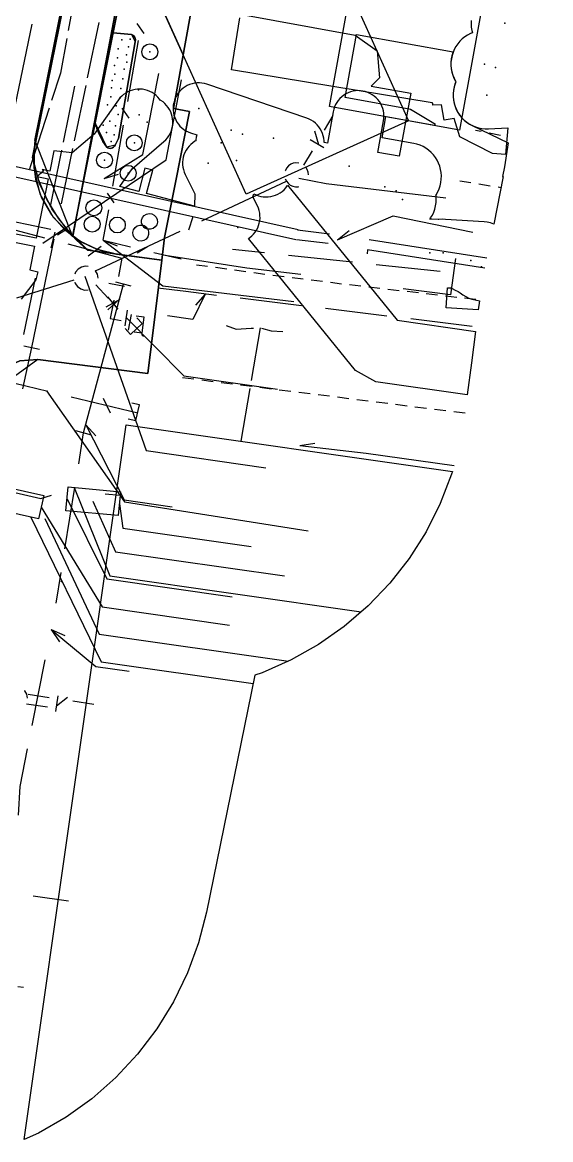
# Model space of a CAD drawing. Header units: metres. Extents: x 4550 to 4731, y 10605 to 11772.
# Drawn here: x 4599.9 to 4632.9, y 10611 to 10680.8 of the extents above; entities that cross this region are included whole.
import ezdxf

# ---------------------------------------------------------------- set-up
doc = ezdxf.new("R2010")
doc.units = ezdxf.units.M
for name, color, linetype in [('BOUNDARY', 7, 'Continuous'), ('BUILDING', 7, 'Continuous'), ('BUSH', 7, 'Continuous'), ('CURB', 7, 'Continuous'), ('ELECTR_CABLE', 7, 'Continuous'), ('ELECTR_CABLE_COMM', 7, 'Continuous'), ('GAS', 7, 'Continuous'), ('GRASS', 7, 'Continuous'), ('GROUND', 7, 'Continuous'), ('HEAT', 7, 'Continuous'), ('LAMP', 7, 'Continuous'), ('ROAD', 7, 'Continuous'), ('SEWER', 7, 'Continuous'), ('SIDEWALK_PATH', 7, 'Continuous'), ('TREE', 7, 'Continuous'), ('WATER_PIPELINE', 7, 'Continuous')]:
    doc.layers.add(name, color=color, linetype=linetype)

msp = doc.modelspace()

# ---------------------------------------------------------------- linework, layer by layer
at = {"layer": 'BOUNDARY'}
msp.add_lwpolyline([(4612.218, 10691.22), (4609.368, 10675.406), (4610.362, 10675.222), (4609.511, 10670.902), (4608.803, 10667.354), (4608.629, 10665.95), (4607.75, 10658.87), (4600.893, 10659.733), (4597.579, 10657.359)], dxfattribs=at)
at = {"layer": 'BUILDING'}
for points in [[(4627.237, 10674.056), (4619.116, 10675.532), (4624.802, 10706.837), (4632.923, 10705.362)], [(4614.946, 10694.765), (4624.045, 10674.636), (4613.91, 10670.055), (4604.811, 10690.184)], [(4626.785, 10652.76), (4626.734, 10652.577), (4626.025, 10650.744), (4625.139, 10648.99), (4624.086, 10647.331), (4622.875, 10645.784), (4621.518, 10644.363), (4620.028, 10643.082), (4618.419, 10641.953), (4616.708, 10640.988), (4614.91, 10640.195), (4614.449, 10640.044), (4611.421, 10625.253), (4610.925, 10623.324), (4610.239, 10621.454), (4609.371, 10619.661), (4608.328, 10617.963), (4607.122, 10616.378), (4605.765, 10614.92), (4604.269, 10613.605), (4602.649, 10612.445), (4600.922, 10611.452), (4600.025, 10611.049), (4606.402, 10655.673)]]:
    msp.add_lwpolyline(points, close=True, dxfattribs=at)
at = {"layer": 'BUSH'}
for p in [(4606.139, 10679.696), (4606.647, 10679.73), (4605.909, 10679.134), (4606.418, 10678.753), (4606.561, 10679.261), (4607.893, 10678.936), (4605.682, 10678.1), (4605.866, 10678.572), (4606.457, 10678.293), (4605.695, 10677.542), (4606.282, 10677.858), (4605.494, 10676.695), (4605.531, 10677.162), (4606.078, 10676.657), (4606.187, 10677.255), (4605.447, 10676.137), (4606.033, 10676.073), (4607.178, 10676.583), (4605.247, 10675.642), (4605.787, 10675.584), (4605.315, 10675.074), (4605.381, 10674.613), (4605.906, 10675.031), (4604.973, 10674.369), (4605.187, 10673.913), (4605.739, 10674.321), (4605.468, 10673.347), (4605.656, 10673.767), (4606.918, 10673.258), (4605.051, 10672.182), (4606.532, 10671.362)]:
    msp.add_point(p, dxfattribs=at)
at = {"layer": 'CURB'}
for points in [[(4601.286, 10676.281), (4611.295, 10726.233)], [(4607.766, 10691.029), (4603.061, 10667.428)], [(4605.592, 10680.123), (4606.731, 10680.029), (4606.972, 10679.564), (4605.932, 10673.537), (4605.718, 10673.115), (4605.194, 10673.003), (4604.472, 10674.507)], [(4600.71, 10673.406), (4601.286, 10676.281)], [(4628.225, 10674.056), (4628.58, 10673.985)], [(4629.071, 10673.887), (4629.781, 10673.745)], [(4600.71, 10673.406), (4603.059, 10667.429)], [(4627.946, 10670.76), (4627.247, 10670.873)], [(4629.139, 10670.569), (4628.44, 10670.681)], [(4629.809, 10670.461), (4629.633, 10670.489)], [(4608.629, 10665.95), (4605.811, 10666.324)], [(4611.493, 10665.544), (4610.793, 10665.64)], [(4612.688, 10665.382), (4611.988, 10665.477)], [(4613.883, 10665.219), (4613.183, 10665.314)], [(4615.078, 10665.056), (4614.378, 10665.151)], [(4616.275, 10664.905), (4615.574, 10664.993)], [(4617.471, 10664.755), (4616.771, 10664.843)], [(4618.668, 10664.605), (4617.968, 10664.693)], [(4619.865, 10664.454), (4619.164, 10664.542)], [(4621.063, 10664.315), (4620.362, 10664.396)], [(4622.261, 10664.176), (4621.56, 10664.257)], [(4623.459, 10664.036), (4622.758, 10664.118)], [(4624.657, 10663.897), (4623.956, 10663.979)], [(4625.855, 10663.758), (4625.154, 10663.839)], [(4627.053, 10663.618), (4626.352, 10663.7)], [(4628.252, 10663.479), (4628.207, 10663.484), (4627.55, 10663.561)], [(4607.75, 10658.87), (4601.975, 10659.597)], [(4610.635, 10658.507), (4609.92, 10658.596)], [(4611.846, 10658.355), (4611.131, 10658.445)], [(4613.056, 10658.203), (4612.342, 10658.293)], [(4614.267, 10658.052), (4613.552, 10658.141)], [(4615.477, 10657.9), (4614.763, 10657.99)], [(4616.688, 10657.748), (4615.973, 10657.838)], [(4617.899, 10657.597), (4617.184, 10657.686)], [(4619.109, 10657.445), (4618.395, 10657.534)], [(4620.32, 10657.293), (4619.605, 10657.383)], [(4621.53, 10657.141), (4620.816, 10657.231)], [(4622.741, 10656.99), (4622.027, 10657.079)], [(4623.952, 10656.838), (4623.237, 10656.928)], [(4625.162, 10656.686), (4624.448, 10656.776)], [(4626.373, 10656.535), (4625.658, 10656.624)], [(4627.584, 10656.383), (4627.046, 10656.45), (4626.869, 10656.472)], [(4600, 10620.541), (4599.645, 10620.589)]]:
    msp.add_lwpolyline(points, dxfattribs=at)
at = {"layer": 'ELECTR_CABLE'}
for points in [[(4603.506, 10684.209), (4602.784, 10680.273)], [(4604.694, 10680.768), (4603.978, 10677.325)], [(4602.694, 10679.782), (4602.296, 10677.616), (4601.744, 10675.903)], [(4605.022, 10671.043), (4607.443, 10672.545), (4608.447, 10677.596)], [(4601.195, 10666.993), (4608.907, 10672.202), (4609.852, 10677.194)], [(4602.49, 10673.298), (4603.201, 10676.809)], [(4603.876, 10676.835), (4603.16, 10673.392)], [(4601.591, 10675.427), (4600.432, 10671.825), (4600.366, 10671.617)], [(4617.148, 10667.825), (4586.646, 10674.633)], [(4617.008, 10667.201), (4586.506, 10674.009)], [(4601.674, 10669.299), (4601.912, 10670.443), (4602.391, 10672.808)], [(4603.059, 10672.902), (4602.343, 10669.458)], [(4605.022, 10671.043), (4605.918, 10671.305)], [(4619.616, 10667.205), (4623.078, 10668.703), (4628.063, 10667.683)], [(4619.107, 10667.569), (4617.114, 10667.811)], [(4619.616, 10667.205), (4620.343, 10667.792)], [(4601.883, 10667.247), (4600.496, 10660.494)], [(4619.023, 10666.975), (4617.042, 10667.215)], [(4628.942, 10666.073), (4621.587, 10667.213)], [(4615.05, 10666.398), (4613.052, 10666.612)], [(4620.538, 10665.812), (4616.542, 10666.239)], [(4621.489, 10666.581), (4621.451, 10666.334)], [(4628.816, 10665.445), (4621.489, 10666.581)], [(4626.026, 10665.225), (4622.03, 10665.653)], [(4626.974, 10666.055), (4626.668, 10663.782), (4623.699, 10664.143)], [(4600.013, 10661.307), (4600.742, 10664.813)], [(4603.748, 10655.155), (4606.237, 10664.445)], [(4606.72, 10664.315), (4605.754, 10664.574)], [(4610.131, 10663.978), (4608.394, 10664.186)], [(4611.349, 10663.83), (4610.572, 10662.241), (4608.994, 10662.466)], [(4612.047, 10663.746), (4610.131, 10663.978)], [(4611.349, 10663.83), (4610.729, 10663.132)], [(4617.368, 10663.099), (4613.536, 10663.565)], [(4622.689, 10662.453), (4618.857, 10662.918)], [(4628.009, 10661.807), (4624.178, 10662.272)], [(4612.659, 10661.86), (4613.274, 10661.637), (4614.217, 10661.688), (4614.368, 10661.696)], [(4614.777, 10661.718), (4614.211, 10658.425)], [(4614.865, 10661.694), (4615.471, 10661.532), (4616.188, 10661.496)], [(4600.496, 10660.494), (4599.926, 10657.914)], [(4600.006, 10660.595), (4600.986, 10660.393)], [(4614.126, 10657.932), (4613.56, 10654.64)], [(4604.231, 10655.026), (4603.265, 10655.284)], [(4603.439, 10653.238), (4603.748, 10655.155)], [(4603.883, 10655.657), (4606.281, 10650.981), (4609.285, 10650.551)], [(4603.883, 10655.657), (4604.516, 10654.971)], [(4617.258, 10654.384), (4618.181, 10654.527)], [(4617.258, 10654.384), (4621.392, 10653.894), (4626.887, 10653.128)], [(4602.583, 10647.922), (4603.2, 10651.757)], [(4602.035, 10644.524), (4602.344, 10646.441)], [(4601.714, 10642.893), (4604.506, 10640.583), (4606.597, 10640.284)], [(4601.714, 10642.893), (4602.248, 10642.127)], [(4601.714, 10642.893), (4602.566, 10642.512)], [(4600.534, 10636.908), (4601.341, 10641.004)], [(4599.683, 10631.31), (4599.784, 10633.1), (4600.244, 10635.437)]]:
    msp.add_lwpolyline(points, dxfattribs=at)
at = {"layer": 'ELECTR_CABLE_COMM'}
for points in [[(4607.52, 10680.094), (4607.089, 10680.708)], [(4606.504, 10675.852), (4607.175, 10679.662)], [(4606.589, 10674.806), (4606.159, 10675.42)], [(4605.574, 10670.564), (4606.244, 10674.375)], [(4605.659, 10669.519), (4605.229, 10670.133)], [(4604.979, 10667.182), (4605.314, 10669.087)], [(4598.074, 10668.636), (4601.699, 10667.873)], [(4602.119, 10667.513), (4602.747, 10667.923)], [(4604.979, 10667.182), (4608.701, 10664.342), (4616.884, 10663.363)], [(4604.979, 10667.182), (4605.846, 10666.835)], [(4604.979, 10667.182), (4606.681, 10666.774)], [(4607.091, 10666.403), (4607.73, 10666.795)], [(4608.139, 10666.425), (4609.838, 10666.017)], [(4608.841, 10666.256), (4613.943, 10665.467), (4617.311, 10665.064)]]:
    msp.add_lwpolyline(points, dxfattribs=at)
at = {"layer": 'GAS'}
for points in [[(4613.06, 10681.376), (4620.711, 10679.99), (4622.095, 10679.008), (4622.225, 10677.316), (4621.707, 10676.812), (4624.181, 10676.364), (4623.468, 10672.428), (4622.125, 10672.671), (4622.482, 10674.639), (4622.502, 10674.794), (4622.507, 10674.951), (4622.497, 10675.108), (4622.471, 10675.263), (4622.43, 10675.415), (4622.375, 10675.561), (4622.305, 10675.702), (4622.222, 10675.835), (4622.126, 10675.96), (4622.019, 10676.074), (4621.901, 10676.178), (4621.773, 10676.269), (4621.637, 10676.348), (4621.494, 10676.412), (4621.345, 10676.463), (4621.192, 10676.498), (4621.037, 10676.519), (4620.88, 10676.524), (4620.723, 10676.513), (4620.568, 10676.487), (4620.417, 10676.447), (4620.27, 10676.391), (4620.129, 10676.322), (4619.996, 10676.239), (4619.871, 10676.143), (4619.757, 10676.036), (4619.653, 10675.917), (4619.562, 10675.79), (4619.483, 10675.654), (4619.419, 10675.511), (4619.368, 10675.362), (4619.333, 10675.209), (4618.977, 10673.241), (4618.77, 10673.278), (4618.768, 10673.399), (4618.75, 10673.555), (4618.717, 10673.708), (4618.669, 10673.858), (4618.606, 10674.002), (4618.53, 10674.139), (4618.44, 10674.268), (4618.339, 10674.388), (4618.226, 10674.497), (4618.103, 10674.595), (4617.971, 10674.68), (4617.831, 10674.751), (4617.685, 10674.809), (4611.448, 10676.923), (4611.297, 10676.966), (4611.142, 10676.994), (4610.986, 10677.007), (4610.829, 10677.004), (4610.673, 10676.986), (4610.519, 10676.953), (4610.37, 10676.905), (4610.226, 10676.842), (4610.089, 10676.766), (4609.96, 10676.676), (4609.84, 10676.575), (4609.731, 10676.462), (4609.633, 10676.339), (4609.548, 10676.207), (4609.476, 10676.067), (4609.419, 10675.921), (4609.376, 10675.77), (4609.348, 10675.616), (4609.335, 10675.459), (4609.338, 10675.302), (4609.356, 10675.146), (4609.389, 10674.993), (4609.437, 10674.843), (4609.5, 10674.699), (4609.576, 10674.562), (4609.665, 10674.433), (4609.767, 10674.313), (4609.88, 10674.204), (4610.003, 10674.107), (4610.135, 10674.022), (4610.275, 10673.95), (4610.421, 10673.892), (4610.825, 10673.755), (4610.788, 10673.617), (4610.761, 10673.462), (4610.757, 10673.397), (4610.692, 10673.361), (4610.562, 10673.272), (4610.442, 10673.171), (4610.332, 10673.059), (4610.234, 10672.937), (4610.148, 10672.805), (4610.075, 10672.666), (4610.017, 10672.52), (4609.973, 10672.369), (4609.944, 10672.215), (4609.93, 10672.059), (4609.932, 10671.902), (4609.949, 10671.746), (4609.981, 10671.592), (4610.029, 10671.442), (4610.09, 10671.298), (4610.685, 10670.076), (4610.669, 10669.309), (4607.678, 10670.106), (4608.064, 10671.556), (4607.581, 10671.684), (4607.195, 10670.235), (4606.009, 10670.55), (4606.787, 10671.644), (4608.766, 10673.347), (4608.88, 10673.455), (4608.983, 10673.574), (4609.073, 10673.702), (4609.151, 10673.839), (4609.214, 10673.982), (4609.264, 10674.131), (4609.298, 10674.284), (4609.318, 10674.44), (4609.322, 10674.597), (4609.31, 10674.754), (4609.284, 10674.908), (4609.242, 10675.06), (4609.186, 10675.206), (4609.115, 10675.347), (4609.031, 10675.479), (4608.935, 10675.603), (4608.827, 10675.717), (4608.708, 10675.82), (4608.58, 10675.91), (4608.53, 10675.938), (4608.49, 10675.996), (4608.388, 10676.115), (4608.275, 10676.224), (4608.152, 10676.321), (4608.02, 10676.406), (4607.88, 10676.477), (4607.733, 10676.534), (4607.582, 10676.577), (4607.428, 10676.605), (4607.271, 10676.617), (4607.114, 10676.614), (4606.958, 10676.595), (4606.805, 10676.562), (4606.656, 10676.513), (4606.512, 10676.45), (4606.375, 10676.373), (4606.246, 10676.284), (4606.127, 10676.182), (4606.018, 10676.068), (4605.921, 10675.945), (4604.405, 10673.815), (4603.041, 10672.641), (4601.891, 10672.761), (4601.636, 10671.506), (4601.167, 10671.602), (4601.248, 10671.505), (4600.836, 10671.159), (4601.537, 10671.016), (4600.784, 10667.305), (4599.314, 10667.604)], [(4599.321, 10667.092), (4600.684, 10666.815), (4600.384, 10665.338), (4600.892, 10665.204), (4600.765, 10664.721), (4599.838, 10663.502)]]:
    msp.add_lwpolyline(points, dxfattribs=at)
msp.add_lwpolyline([(4623.337, 10662.191), (4628.229, 10661.492), (4627.987, 10659.541), (4627.699, 10657.527), (4621.995, 10658.342), (4620.726, 10659.061), (4614.04, 10667.291), (4614.134, 10667.355), (4614.254, 10667.456), (4614.364, 10667.568), (4614.462, 10667.691), (4614.548, 10667.822), (4614.621, 10667.962), (4614.679, 10668.107), (4614.723, 10668.258), (4614.752, 10668.412), (4614.766, 10668.569), (4614.764, 10668.726), (4614.747, 10668.882), (4614.715, 10669.035), (4614.667, 10669.185), (4614.606, 10669.33), (4614.327, 10669.904), (4614.379, 10670.09), (4614.518, 10670.021), (4614.665, 10669.966), (4614.817, 10669.925), (4614.972, 10669.9), (4615.128, 10669.89), (4615.285, 10669.895), (4615.441, 10669.915), (4615.594, 10669.951), (4615.742, 10670.002), (4615.885, 10670.067), (4616.021, 10670.145), (4616.149, 10670.237), (4616.267, 10670.34), (4616.374, 10670.455), (4616.47, 10670.579), (4616.492, 10670.616)], close=True, dxfattribs=at)
at = {"layer": 'GRASS'}
for points in [[(4612.218, 10691.22), (4610.183, 10691.589), (4607.54, 10690.976), (4606.966, 10687.942), (4603.065, 10667.444), (4603.291, 10667.212), (4603.525, 10666.988), (4603.767, 10666.772), (4604.015, 10666.563), (4608.627, 10665.935), (4608.803, 10667.354), (4609.511, 10670.902), (4610.362, 10675.222), (4609.368, 10675.406)], [(4605.592, 10680.123), (4606.731, 10680.029), (4606.857, 10679.956), (4606.943, 10679.844), (4606.984, 10679.709), (4606.972, 10679.564), (4605.932, 10673.537), (4605.718, 10673.115), (4605.678, 10673.048), (4605.624, 10672.992), (4605.559, 10672.951), (4605.485, 10672.925), (4605.407, 10672.918), (4605.33, 10672.929), (4605.258, 10672.957), (4605.194, 10673.003), (4604.957, 10673.349), (4604.756, 10673.718), (4604.594, 10674.104), (4604.472, 10674.507)], [(4608.388, 10678.939), (4608.349, 10678.745), (4608.242, 10678.587), (4608.084, 10678.48), (4607.891, 10678.441), (4607.697, 10678.48), (4607.539, 10678.587), (4607.432, 10678.745), (4607.393, 10678.939), (4607.432, 10679.132), (4607.539, 10679.29), (4607.697, 10679.397), (4607.891, 10679.436), (4608.084, 10679.397), (4608.242, 10679.29), (4608.349, 10679.132)], [(4607.412, 10673.261), (4607.373, 10673.067), (4607.267, 10672.909), (4607.108, 10672.803), (4606.915, 10672.764), (4606.721, 10672.803), (4606.563, 10672.909), (4606.456, 10673.067), (4606.417, 10673.261), (4606.456, 10673.455), (4606.563, 10673.613), (4606.721, 10673.719), (4606.915, 10673.758), (4607.108, 10673.719), (4607.267, 10673.613), (4607.373, 10673.455)], [(4605.549, 10672.182), (4605.51, 10671.988), (4605.403, 10671.83), (4605.245, 10671.723), (4605.051, 10671.684), (4604.858, 10671.723), (4604.7, 10671.83), (4604.593, 10671.988), (4604.554, 10672.182), (4604.593, 10672.375), (4604.7, 10672.533), (4604.858, 10672.64), (4605.051, 10672.679), (4605.245, 10672.64), (4605.403, 10672.533), (4605.51, 10672.375)], [(4607.03, 10671.362), (4606.991, 10671.168), (4606.884, 10671.01), (4606.726, 10670.904), (4606.532, 10670.864), (4606.339, 10670.904), (4606.181, 10671.01), (4606.074, 10671.168), (4606.035, 10671.362), (4606.074, 10671.556), (4606.181, 10671.714), (4606.339, 10671.82), (4606.532, 10671.859), (4606.726, 10671.82), (4606.884, 10671.714), (4606.991, 10671.556)], [(4604.883, 10669.21), (4604.844, 10669.016), (4604.737, 10668.858), (4604.579, 10668.752), (4604.385, 10668.712), (4604.192, 10668.752), (4604.034, 10668.858), (4603.927, 10669.016), (4603.888, 10669.21), (4603.927, 10669.403), (4604.034, 10669.562), (4604.192, 10669.668), (4604.385, 10669.707), (4604.579, 10669.668), (4604.737, 10669.562), (4604.844, 10669.403)], [(4604.781, 10668.181), (4604.742, 10667.987), (4604.635, 10667.829), (4604.477, 10667.722), (4604.283, 10667.683), (4604.09, 10667.722), (4603.931, 10667.829), (4603.825, 10667.987), (4603.786, 10668.181), (4603.825, 10668.374), (4603.931, 10668.532), (4604.09, 10668.639), (4604.283, 10668.678), (4604.477, 10668.639), (4604.635, 10668.532), (4604.742, 10668.374)], [(4606.353, 10668.137), (4606.314, 10667.944), (4606.207, 10667.786), (4606.049, 10667.679), (4605.855, 10667.64), (4605.662, 10667.679), (4605.504, 10667.786), (4605.397, 10667.944), (4605.358, 10668.137), (4605.397, 10668.331), (4605.504, 10668.489), (4605.662, 10668.596), (4605.855, 10668.635), (4606.049, 10668.596), (4606.207, 10668.489), (4606.314, 10668.331)], [(4607.428, 10668.116), (4607.37, 10668.277), (4607.37, 10668.443), (4607.425, 10668.6), (4607.532, 10668.733), (4607.677, 10668.823), (4607.84, 10668.857), (4608.005, 10668.837), (4608.157, 10668.76), (4608.275, 10668.636), (4608.343, 10668.484), (4608.357, 10668.319), (4608.313, 10668.153), (4608.217, 10668.013), (4608.082, 10667.915), (4607.923, 10667.867), (4607.752, 10667.875), (4607.81, 10667.714), (4607.81, 10667.548), (4607.755, 10667.391), (4607.648, 10667.257), (4607.503, 10667.168), (4607.34, 10667.133), (4607.175, 10667.154), (4607.023, 10667.231), (4606.905, 10667.355), (4606.837, 10667.506), (4606.823, 10667.672), (4606.867, 10667.837), (4606.963, 10667.978), (4607.098, 10668.076), (4607.257, 10668.124)], [(4607.428, 10668.116), (4607.37, 10668.277), (4607.37, 10668.443), (4607.425, 10668.6), (4607.532, 10668.733), (4607.677, 10668.823), (4607.84, 10668.857), (4608.005, 10668.837), (4608.157, 10668.76), (4608.275, 10668.636), (4608.343, 10668.484), (4608.357, 10668.319), (4608.313, 10668.153), (4608.217, 10668.013), (4608.082, 10667.915), (4607.923, 10667.867), (4607.752, 10667.875), (4607.692, 10667.96), (4607.616, 10668.03), (4607.527, 10668.082)], [(4607.428, 10668.116), (4607.488, 10668.031), (4607.564, 10667.961), (4607.653, 10667.908), (4607.752, 10667.875), (4607.81, 10667.714), (4607.81, 10667.548), (4607.755, 10667.391), (4607.648, 10667.257), (4607.503, 10667.168), (4607.34, 10667.133), (4607.175, 10667.154), (4607.023, 10667.231), (4606.905, 10667.355), (4606.837, 10667.506), (4606.823, 10667.672), (4606.867, 10667.837), (4606.963, 10667.978), (4607.098, 10668.076), (4607.257, 10668.124)]]:
    msp.add_lwpolyline(points, close=True, dxfattribs=at)
msp.add_lwpolyline([(4612.218, 10691.22), (4609.368, 10675.406), (4610.362, 10675.222), (4609.511, 10670.902), (4608.803, 10667.354), (4608.629, 10665.948), (4605.812, 10666.323), (4605.077, 10666.468), (4604.367, 10666.703), (4603.693, 10667.024), (4603.061, 10667.428), (4604.472, 10674.507), (4604.594, 10674.104), (4604.756, 10673.718), (4604.957, 10673.349), (4605.194, 10673.003), (4605.258, 10672.957), (4605.33, 10672.929), (4605.407, 10672.918), (4605.485, 10672.925), (4605.559, 10672.951), (4605.624, 10672.992), (4605.678, 10673.048), (4605.718, 10673.115), (4605.932, 10673.537), (4606.972, 10679.564), (4606.984, 10679.709), (4606.943, 10679.844), (4606.857, 10679.956), (4606.731, 10680.029), (4605.592, 10680.123), (4607.766, 10691.029)], dxfattribs=at)
at = {"layer": 'GROUND'}
msp.add_lwpolyline([(4609.368, 10675.406), (4610.362, 10675.222), (4609.511, 10670.902), (4608.803, 10667.354), (4608.629, 10665.95), (4605.811, 10666.324), (4604.618, 10666.609), (4603.52, 10667.124), (4603.153, 10667.397), (4603.071, 10667.477), (4603.072, 10667.485), (4606.745, 10685.906), (4609.973, 10678.764)], close=True, dxfattribs=at)
at = {"layer": 'HEAT'}
for points in [[(4629.947, 10671.163), (4629.363, 10668.199), (4629.363, 10668.199), (4629.167, 10668.262), (4628.965, 10668.306), (4628.761, 10668.33), (4626.347, 10668.49), (4626.141, 10668.493), (4625.936, 10668.477), (4625.902, 10668.471), (4625.506, 10668.497), (4625.375, 10668.499), (4625.425, 10668.574), (4625.531, 10668.751), (4625.618, 10668.938), (4625.688, 10669.132), (4625.737, 10669.332), (4625.767, 10669.536), (4625.777, 10669.741), (4625.767, 10669.947), (4625.757, 10670.01), (4625.768, 10670.025), (4625.87, 10670.203), (4625.955, 10670.391), (4626.02, 10670.587), (4626.066, 10670.788), (4626.092, 10670.992), (4626.098, 10671.198), (4626.084, 10671.404), (4626.05, 10671.607), (4625.996, 10671.806), (4625.923, 10671.998), (4625.831, 10672.183), (4625.721, 10672.357), (4625.595, 10672.521), (4625.454, 10672.67), (4625.299, 10672.806), (4625.131, 10672.925), (4624.952, 10673.028), (4624.764, 10673.112), (4624.569, 10673.178), (4624.368, 10673.224), (4622.399, 10673.575), (4622.635, 10674.901), (4623.92, 10674.671), (4625.667, 10674.359), (4625.729, 10674.416), (4624.176, 10675.352), (4624.178, 10675.355), (4620.086, 10676.095), (4620.799, 10680.031), (4626.836, 10678.938), (4626.82, 10678.9), (4626.759, 10678.703), (4626.717, 10678.501), (4626.695, 10678.296), (4626.694, 10678.09), (4626.713, 10677.885), (4626.752, 10677.683), (4626.81, 10677.485), (4626.888, 10677.294), (4626.984, 10677.112), (4627.004, 10677.081), (4626.951, 10676.955), (4626.891, 10676.758), (4626.85, 10676.556), (4626.829, 10676.351), (4626.828, 10676.144), (4626.848, 10675.939), (4626.887, 10675.737), (4626.947, 10675.54), (4627.025, 10675.349), (4627.121, 10675.167), (4627.235, 10674.995), (4627.366, 10674.835), (4627.511, 10674.689), (4627.67, 10674.558), (4627.841, 10674.443), (4628.022, 10674.345), (4630.266, 10673.275), (4630.046, 10671.773), (4629.922, 10671.168)], [(4628.396, 10662.835), (4626.4, 10662.968), (4626.484, 10664.223), (4626.727, 10664.207), (4626.773, 10664.173), (4626.95, 10664.067), (4627.136, 10663.979), (4627.213, 10663.951), (4627.276, 10663.894), (4627.442, 10663.771), (4627.619, 10663.665), (4627.805, 10663.577), (4627.999, 10663.507), (4628.199, 10663.457), (4628.467, 10663.404)]]:
    msp.add_lwpolyline(points, close=True, dxfattribs=at)
at = {"layer": 'LAMP'}
for p in [(4613.374, 10667.983), (4602.357, 10645.895)]:
    msp.add_point(p, dxfattribs=at)
at = {"layer": 'ROAD'}
for points in [[(4612.08, 10730.155), (4600.71, 10673.406), (4600.602, 10672.185), (4600.742, 10670.98), (4601.122, 10669.828), (4601.733, 10668.765), (4602.547, 10667.849), (4603.52, 10667.124), (4604.618, 10666.609), (4605.811, 10666.324), (4608.629, 10665.95), (4607.75, 10658.87), (4600.893, 10659.733), (4599.763, 10659.661), (4598.771, 10659.196), (4598.011, 10658.405), (4597.579, 10657.359), (4591.827, 10629.264), (4582.659, 10631.366), (4594.534, 10689.473)], [(4594.569, 10689.849), (4592.296, 10678.677), (4589.903, 10667.138), (4586.123, 10648.394), (4582.659, 10631.366), (4591.827, 10629.264), (4597.579, 10657.359), (4598.011, 10658.405), (4598.771, 10659.196), (4599.763, 10659.661), (4600.893, 10659.733), (4607.75, 10658.87), (4608.627, 10665.935), (4604.015, 10666.563), (4602.775, 10667.763), (4601.77, 10669.149), (4601.02, 10670.688), (4600.544, 10672.347), (4608.879, 10713.244)]]:
    msp.add_lwpolyline(points, dxfattribs=at)
at = {"layer": 'SEWER'}
for points in [[(4618.804, 10674.064), (4619.342, 10674.971)], [(4618.44, 10673.15), (4618.198, 10673.992)], [(4617.892, 10673.476), (4618.744, 10672.97)], [(4617.501, 10671.868), (4618.039, 10672.774)], [(4617.19, 10672.005), (4617.187, 10672.006), (4617.014, 10672.018), (4616.843, 10671.99), (4616.684, 10671.924), (4616.543, 10671.823), (4616.43, 10671.692), (4616.349, 10671.539), (4616.343, 10671.514)], [(4617.799, 10671.269), (4617.779, 10671.441), (4617.72, 10671.603), (4617.626, 10671.748), (4617.615, 10671.759)], [(4617.2, 10671.065), (4618.907, 10670.732), (4626.373, 10669.839)], [(4611.131, 10668.393), (4616.412, 10670.873)], [(4616.341, 10671.023), (4616.412, 10670.873), (4616.519, 10670.738), (4616.655, 10670.631), (4616.812, 10670.558), (4616.981, 10670.522), (4617.154, 10670.526), (4617.19, 10670.536)], [(4610.317, 10667.841), (4610.59, 10668.673)], [(4604.493, 10665.274), (4609.774, 10667.755)], [(4604.038, 10665.548), (4603.85, 10665.566), (4603.612, 10665.511), (4603.405, 10665.383), (4603.249, 10665.194), (4603.199, 10665.061)], [(4603.817, 10664.94), (4607.649, 10654.054), (4615.135, 10652.984)], [(4604.648, 10664.818), (4604.608, 10665.059), (4604.493, 10665.274), (4604.461, 10665.304)], [(4599.578, 10663.596), (4603.154, 10664.722)], [(4603.199, 10664.574), (4603.224, 10664.488), (4603.366, 10664.289), (4603.564, 10664.147), (4603.797, 10664.075), (4604.039, 10664.082)], [(4604.513, 10664.406), (4605.273, 10663.579)], [(4605.987, 10663.517), (4605.257, 10662.847)], [(4606.471, 10662.826), (4606.322, 10661.837)], [(4606.34, 10661.677), (4606.678, 10661.308), (4607.415, 10661.984), (4607.077, 10662.353)], [(4606.376, 10662.377), (4610.016, 10658.725), (4615.851, 10657.891)], [(4607.358, 10661.307), (4607.483, 10661.171)], [(4600.236, 10638.604), (4600.196, 10638.845), (4600.081, 10639.06), (4600.049, 10639.09)], [(4600.278, 10638.848), (4601.589, 10638.651)], [(4602.139, 10638.755), (4601.992, 10637.775)], [(4602.044, 10638.124), (4602.733, 10638.665)], [(4603.072, 10638.428), (4604.382, 10638.232)], [(4600.189, 10638.254), (4601.5, 10638.058)], [(4600.595, 10626.257), (4602.803, 10625.957)]]:
    msp.add_lwpolyline(points, dxfattribs=at)
at = {"layer": 'SIDEWALK_PATH'}
for points in [[(4612.08, 10730.155), (4600.71, 10673.406), (4600.628, 10671.703), (4601.018, 10670.076), (4601.841, 10668.62), (4603.061, 10667.428), (4607.766, 10691.029)], [(4608.879, 10713.244), (4600.544, 10672.347), (4600.908, 10670.996), (4601.455, 10669.716), (4602.177, 10668.525), (4603.065, 10667.444), (4606.966, 10687.942)]]:
    msp.add_lwpolyline(points, dxfattribs=at)
at = {"layer": 'TREE'}
for p in [(4630.051, 10680.732), (4628.792, 10678.18), (4629.474, 10677.971), (4628.926, 10676.241), (4610.935, 10675.408), (4607.225, 10675.018), (4607.723, 10674.56), (4612.959, 10674.046), (4612.35, 10673.273), (4613.663, 10673.809), (4615.599, 10673.554), (4611.529, 10671.998), (4613.296, 10672.16), (4620.343, 10671.808), (4622.573, 10670.521), (4623.275, 10670.279), (4623.677, 10669.738), (4625.367, 10666.402), (4626.208, 10666.395), (4627.94, 10665.919), (4628.609, 10665.517)]:
    msp.add_point(p, dxfattribs=at)
at = {"layer": 'WATER_PIPELINE'}
for points in [[(4627.958, 10680.9), (4627.952, 10680.694), (4627.965, 10680.488), (4627.999, 10680.285), (4628.039, 10680.137), (4627.917, 10680.088), (4627.734, 10679.993), (4627.561, 10679.881), (4627.4, 10679.752), (4627.253, 10679.608), (4627.12, 10679.45), (4627.004, 10679.28), (4626.905, 10679.1), (4626.823, 10678.91), (4626.761, 10678.714), (4626.719, 10678.512), (4626.696, 10678.307), (4626.694, 10678.101), (4626.711, 10677.896), (4626.749, 10677.693), (4626.807, 10677.495), (4626.883, 10677.304), (4626.978, 10677.121), (4627.004, 10677.082), (4626.946, 10676.941), (4626.887, 10676.744), (4626.848, 10676.541), (4626.828, 10676.336), (4626.829, 10676.13), (4626.85, 10675.925), (4626.891, 10675.723), (4626.951, 10675.526), (4627.031, 10675.336), (4627.129, 10675.155), (4627.244, 10674.984), (4627.375, 10674.825), (4627.521, 10674.68), (4627.681, 10674.549), (4627.853, 10674.435), (4628.035, 10674.339), (4628.226, 10674.261), (4628.423, 10674.202), (4628.625, 10674.162), (4628.831, 10674.143), (4629.037, 10674.143), (4630.241, 10674.207), (4630.103, 10672.531), (4629.294, 10672.598), (4627.252, 10673.648), (4626.889, 10674.779), (4626.263, 10674.675), (4626.103, 10675.637), (4625.565, 10675.606), (4625.557, 10675.74), (4625.519, 10675.746), (4625.52, 10675.757), (4612.98, 10677.818), (4613.513, 10681.058)], [(4597.925, 10668.232), (4600.526, 10680.663)], [(4597.925, 10668.232), (4601.309, 10667.341)], [(4601.959, 10667.684), (4601.705, 10666.719)], [(4602.759, 10666.958), (4606.143, 10666.067)], [(4604.836, 10666.8), (4604.035, 10666.201)], [(4606.143, 10666.067), (4605.92, 10664.92)], [(4606.305, 10664.293), (4605.325, 10664.484)], [(4606.02, 10663.48), (4605.136, 10663.012)], [(4605.908, 10662.891), (4605.258, 10663.651)], [(4605.633, 10663.448), (4605.41, 10662.301)], [(4605.41, 10662.301), (4606.097, 10662.167)], [(4606.724, 10662.551), (4606.533, 10661.572)], [(4606.912, 10661.463), (4607.409, 10661.401), (4607.532, 10662.394), (4607.036, 10662.455)], [(4597.36, 10658.756), (4601.513, 10657.762)], [(4601.419, 10657.784), (4606.311, 10650.863), (4617.773, 10649.041)], [(4602.972, 10657.412), (4607.125, 10656.418)], [(4604.967, 10657.319), (4605.397, 10656.415)], [(4606.523, 10656.047), (4607.009, 10655.932), (4607.24, 10656.905), (4606.754, 10657.02)], [(4596.087, 10650.878), (4596.413, 10652.342), (4601.253, 10651.262), (4600.927, 10649.798), (4596.087, 10650.878)], [(4602.643, 10650.293), (4602.777, 10651.787), (4606.049, 10651.49), (4605.914, 10649.996), (4602.643, 10650.293)], [(4603.156, 10651.753), (4605.391, 10646.241), (4621.093, 10643.998)], [(4599.448, 10651.434), (4601.067, 10651.073)], [(4601.067, 10651.073), (4601.734, 10651.283)], [(4602.71, 10651.04), (4605.194, 10646.045), (4613.022, 10644.926)], [(4604.32, 10650.895), (4605.735, 10647.742), (4616.289, 10646.234)], [(4605.088, 10651.352), (4606.029, 10651.266)], [(4601.09, 10650.53), (4604.899, 10644.298), (4612.862, 10643.16)], [(4605.981, 10650.743), (4606.203, 10649.219), (4614.224, 10648.072)], [(4600.452, 10649.904), (4604.85, 10640.878), (4614.342, 10639.521)], [(4601.315, 10649.815), (4604.727, 10642.6), (4616.537, 10640.912)]]:
    msp.add_lwpolyline(points, dxfattribs=at)

doc.saveas('drawing.dxf')
